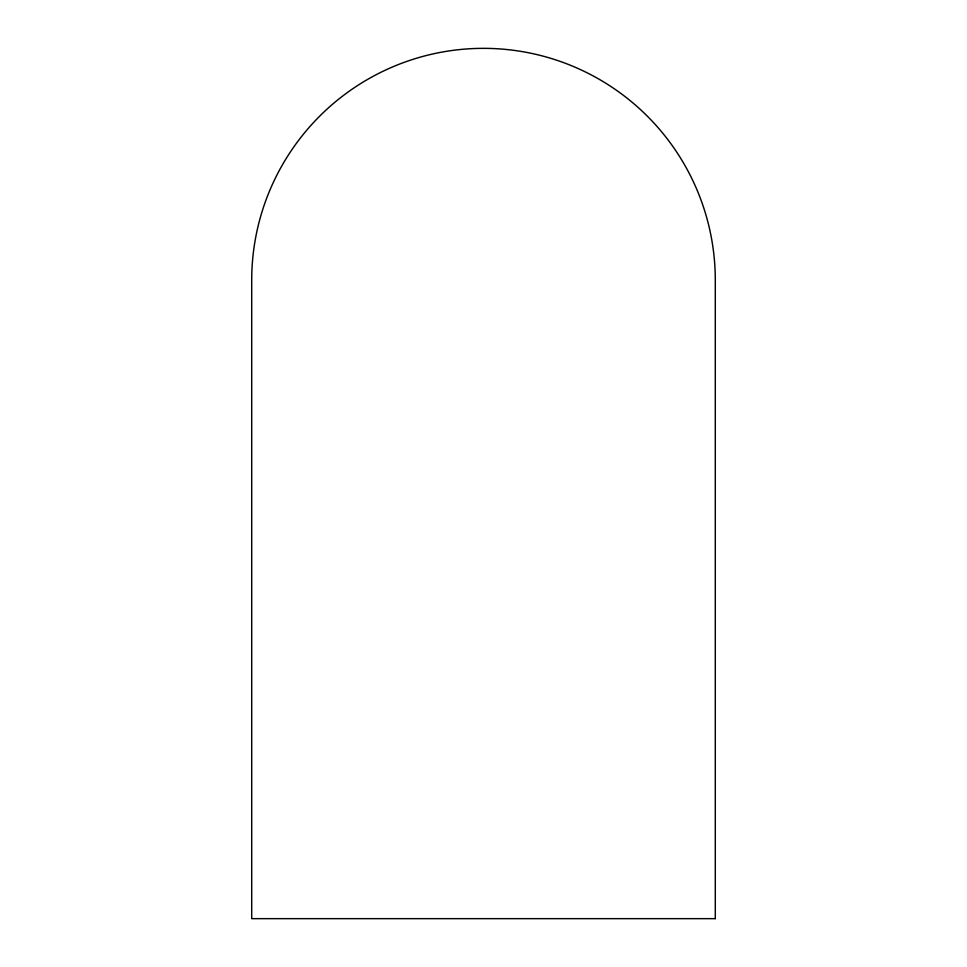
<?xml version="1.0" encoding="UTF-8"?>
<svg xmlns="http://www.w3.org/2000/svg" width="967" height="967" viewBox="0 0 967 967"><rect width="100%" height="100%" fill="white"/><g stroke="black" fill="none" stroke-linecap="round" stroke-linejoin="round"><path stroke-width="1.45" d="M715.29 918.65L251.71 918.65L251.71 280.14A231.79 231.79 0 0 1 483.5 48.35A231.79 231.79 0 0 1 715.29 280.14L715.29 918.65"/></g></svg>
